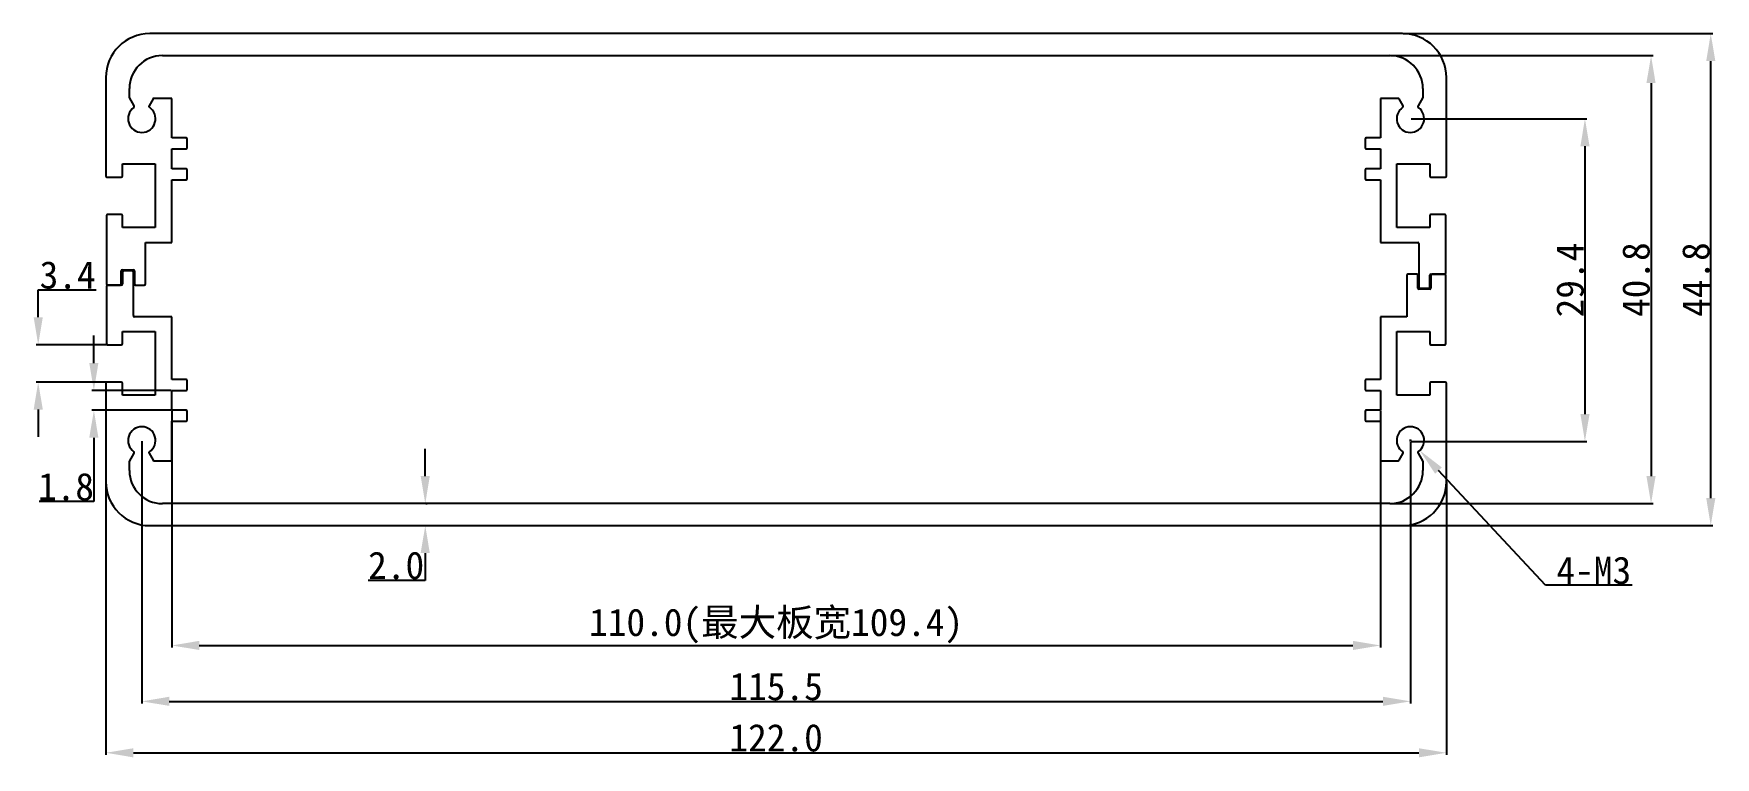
# Model space of a CAD drawing. Header units: inches. Extents: x 21727 to 21880, y 13104 to 13170.
import ezdxf

# ---------------------------------------------------------------- set-up
doc = ezdxf.new("R2010")
doc.units = ezdxf.units.IN
doc.header["$MEASUREMENT"] = 0
doc.layers.add('1', color=30, linetype='Continuous')
doc.styles.get("Standard").update_dxf_attribs({"font": 'simhei.ttf'})
doc.dimstyles.get("Standard").update_dxf_attribs({"dimtxt": 2.5, "dimasz": 2.5, "dimexe": 0.18, "dimexo": 0.0625, "dimgap": 0.09, "dimtad": 1, "dimtoh": 1, "dimdec": 1, "dimzin": 0, "dimdsep": 46, "dimtxsty": 'Standard', "dimcen": 0.09, "dimclrd": 256, "dimclre": 256, "dimclrt": 256, "dimadec": 0, "dimazin": 0, "dimtfac": 1, "dimtdec": 1, "dimtofl": 0, "dimtmove": 0, "dimatfit": 3, "dimfxl": 1, "dimtolj": 1, "dimtzin": 0, "dimarcsym": 0})

# ---------------------------------------------------------------- blocks, each defined once
blk = doc.blocks.new('*D1')
at = {"lineweight": -2}
for p, q in [((21733.38, 13128.71), (21733.38, 13103.9)), ((21855.38, 13128.71), (21855.38, 13103.9)), ((21735.88, 13104.08), (21852.88, 13104.08))]:
    blk.add_line(p, q, dxfattribs=at)
for points in [[(21735.88, 13104.49), (21735.88, 13103.66), (21733.38, 13104.08)], [(21852.88, 13104.49), (21852.88, 13103.66), (21855.38, 13104.08)]]:
    blk.add_solid(points)
at = {"layer": 'Defpoints', "color": 0}
for p in [(21733.38, 13128.77), (21855.38, 13128.77), (21855.38, 13104.08)]:
    blk.add_point(p, dxfattribs=at)
at = {"insert": (21794.38, 13105.43), "char_height": 2.5, "attachment_point": 5}
blk.add_mtext('\\A1;122.0', dxfattribs=at)
blk = doc.blocks.new('*D2')
at = {"lineweight": -2}
for p, q in [((21852.02, 13132.52), (21852.2, 13132.52)), ((21852.11, 13132.43), (21852.11, 13132.61)), ((21864.39, 13119.34), (21854.67, 13129.78)), ((21872.29, 13119.34), (21864.39, 13119.34))]:
    blk.add_line(p, q, dxfattribs=at)
blk.add_solid([(21854.97, 13130.06), (21854.36, 13129.49), (21852.96, 13131.61)])
at = {"layer": 'Defpoints', "color": 0}
for p in [(21852.11, 13132.52), (21852.96, 13131.61)]:
    blk.add_point(p, dxfattribs=at)
at = {"insert": (21868.8, 13120.68), "char_height": 2.5, "attachment_point": 5}
blk.add_mtext('\\A1;4-M3', dxfattribs=at)
blk = doc.blocks.new('*D3')
at = {"lineweight": -2}
for p, q in [((21736.65, 13132.46), (21736.65, 13108.58)), ((21852.11, 13132.37), (21852.11, 13108.58)), ((21739.15, 13108.76), (21849.61, 13108.76))]:
    blk.add_line(p, q, dxfattribs=at)
for points in [[(21739.15, 13109.18), (21739.15, 13108.35), (21736.65, 13108.76)], [(21849.61, 13109.18), (21849.61, 13108.35), (21852.11, 13108.76)]]:
    blk.add_solid(points)
at = {"layer": 'Defpoints', "color": 0}
for p in [(21736.65, 13132.52), (21852.11, 13132.43), (21852.11, 13108.76)]:
    blk.add_point(p, dxfattribs=at)
at = {"insert": (21794.38, 13110.1), "char_height": 2.5, "attachment_point": 5}
blk.add_mtext('\\A1;115.5', dxfattribs=at)
blk = doc.blocks.new('*D4')
at = {"layer": '1', "lineweight": -2}
for p, q in [((21739.38, 13135.21), (21739.38, 13113.67)), ((21849.38, 13135.21), (21849.38, 13113.67)), ((21741.88, 13113.85), (21846.88, 13113.85))]:
    blk.add_line(p, q, dxfattribs=at)
at = {"layer": '1'}
for points in [[(21741.88, 13114.27), (21741.88, 13113.44), (21739.38, 13113.85)], [(21846.88, 13114.27), (21846.88, 13113.44), (21849.38, 13113.85)]]:
    blk.add_solid(points, dxfattribs=at)
at = {"layer": 'Defpoints', "color": 0}
for p in [(21739.38, 13135.27), (21849.38, 13135.27), (21849.38, 13113.85)]:
    blk.add_point(p, dxfattribs=at)
at = {"layer": '1', "insert": (21794.38, 13115.63), "char_height": 2.5, "attachment_point": 5}
blk.add_mtext('\\A1;110.0(最大板宽109.4)', dxfattribs=at)
blk = doc.blocks.new('*D5')
at = {"lineweight": -2}
for p, q in [((21732.29, 13139.57), (21732.29, 13142.07)), ((21739.32, 13137.07), (21732.11, 13137.07)), ((21739.32, 13135.27), (21732.11, 13135.27)), ((21732.29, 13132.77), (21732.29, 13126.96)), ((21732.29, 13126.96), (21727.31, 13126.96))]:
    blk.add_line(p, q, dxfattribs=at)
for points in [[(21731.87, 13139.57), (21732.7, 13139.57), (21732.29, 13137.07)], [(21731.87, 13132.77), (21732.7, 13132.77), (21732.29, 13135.27)]]:
    blk.add_solid(points)
at = {"layer": 'Defpoints', "color": 0}
for p in [(21732.29, 13137.07), (21739.38, 13137.07), (21739.38, 13135.27)]:
    blk.add_point(p, dxfattribs=at)
at = {"insert": (21729.75, 13128.3), "char_height": 2.5, "attachment_point": 5}
blk.add_mtext('\\A1;1.8', dxfattribs=at)
blk = doc.blocks.new('*D6')
at = {"lineweight": -2}
for p, q in [((21727.22, 13143.74), (21727.22, 13146.24)), ((21727.22, 13146.24), (21732.5, 13146.24)), ((21733.47, 13141.24), (21727.04, 13141.24)), ((21733.42, 13137.84), (21727.04, 13137.84)), ((21727.22, 13135.34), (21727.22, 13132.84))]:
    blk.add_line(p, q, dxfattribs=at)
for points in [[(21726.81, 13143.74), (21727.64, 13143.74), (21727.22, 13141.24)], [(21726.81, 13135.34), (21727.64, 13135.34), (21727.22, 13137.84)]]:
    blk.add_solid(points)
at = {"layer": 'Defpoints', "color": 0}
for p in [(21727.22, 13141.24), (21733.53, 13141.24), (21733.48, 13137.84)]:
    blk.add_point(p, dxfattribs=at)
at = {"insert": (21729.9, 13147.58), "char_height": 2.5, "attachment_point": 5}
blk.add_mtext('\\A1;3.4', dxfattribs=at)
blk = doc.blocks.new('*D7')
at = {"lineweight": -2}
for p, q in [((21762.45, 13129.27), (21762.45, 13131.77)), ((21762.51, 13126.77), (21762.63, 13126.77)), ((21762.51, 13124.77), (21762.63, 13124.77)), ((21762.45, 13122.27), (21762.45, 13119.77)), ((21762.45, 13119.77), (21757.24, 13119.77))]:
    blk.add_line(p, q, dxfattribs=at)
for points in [[(21762.03, 13129.27), (21762.86, 13129.27), (21762.45, 13126.77)], [(21762.03, 13122.27), (21762.86, 13122.27), (21762.45, 13124.77)]]:
    blk.add_solid(points)
at = {"layer": 'Defpoints', "color": 0}
for p in [(21762.45, 13126.77), (21762.45, 13124.77), (21762.45, 13124.77)]:
    blk.add_point(p, dxfattribs=at)
at = {"insert": (21759.8, 13121.13), "char_height": 2.5, "attachment_point": 5}
blk.add_mtext('\\A1;2.0', dxfattribs=at)
blk = doc.blocks.new('*D8')
at = {"lineweight": -2}
for p, q in [((21851.44, 13169.57), (21879.62, 13169.57)), ((21879.44, 13127.27), (21879.44, 13167.07)), ((21851.44, 13124.77), (21879.62, 13124.77))]:
    blk.add_line(p, q, dxfattribs=at)
for points in [[(21879.03, 13167.07), (21879.86, 13167.07), (21879.44, 13169.57)], [(21879.03, 13127.27), (21879.86, 13127.27), (21879.44, 13124.77)]]:
    blk.add_solid(points)
at = {"layer": 'Defpoints', "color": 0}
for p in [(21851.38, 13169.57), (21879.44, 13169.57), (21851.38, 13124.77)]:
    blk.add_point(p, dxfattribs=at)
at = {"insert": (21878.1, 13147.17), "char_height": 2.5, "attachment_point": 5, "rotation": 90}
blk.add_mtext('\\A1;44.8', dxfattribs=at)
blk = doc.blocks.new('*D9')
at = {"lineweight": -2}
for p, q in [((21850.3, 13167.57), (21874.19, 13167.57)), ((21874.01, 13165.07), (21874.01, 13129.27)), ((21850.3, 13126.77), (21874.19, 13126.77))]:
    blk.add_line(p, q, dxfattribs=at)
for points in [[(21873.59, 13165.07), (21874.42, 13165.07), (21874.01, 13167.57)], [(21873.59, 13129.27), (21874.42, 13129.27), (21874.01, 13126.77)]]:
    blk.add_solid(points)
at = {"layer": 'Defpoints', "color": 0}
for p in [(21850.24, 13167.57), (21850.24, 13126.77), (21874.01, 13126.77)]:
    blk.add_point(p, dxfattribs=at)
at = {"insert": (21872.65, 13147.17), "char_height": 2.5, "attachment_point": 5, "rotation": 90}
blk.add_mtext('\\A1;40.8', dxfattribs=at)
blk = doc.blocks.new('*D10')
at = {"lineweight": -2}
for p, q in [((21852.17, 13161.82), (21868.17, 13161.82)), ((21867.99, 13159.32), (21867.99, 13134.93)), ((21852.17, 13132.43), (21868.17, 13132.43))]:
    blk.add_line(p, q, dxfattribs=at)
for points in [[(21867.58, 13159.32), (21868.41, 13159.32), (21867.99, 13161.82)], [(21867.58, 13134.93), (21868.41, 13134.93), (21867.99, 13132.43)]]:
    blk.add_solid(points)
at = {"layer": 'Defpoints', "color": 0}
for p in [(21852.11, 13161.82), (21852.11, 13132.43), (21867.99, 13132.43)]:
    blk.add_point(p, dxfattribs=at)
at = {"insert": (21866.65, 13147.13), "char_height": 2.5, "attachment_point": 5, "rotation": 90}
blk.add_mtext('\\A1;29.4', dxfattribs=at)

msp = doc.modelspace()

# ---------------------------------------------------------------- linework, layer by layer
for p, q in [((21794.38, 13169.57), (21737.38, 13169.57)), ((21851.38, 13169.57), (21794.38, 13169.57)), ((21738.52, 13167.57), (21794.38, 13167.57)), ((21794.38, 13167.57), (21850.24, 13167.57)), ((21733.38, 13165.57), (21733.38, 13156.6)), ((21735.52, 13163.74), (21735.52, 13164.57)), ((21853.24, 13164.57), (21853.24, 13163.74)), ((21855.38, 13156.6), (21855.38, 13165.57)), ((21735.96, 13162.98), (21735.52, 13163.74)), ((21737.67, 13163.62), (21737.31, 13163)), ((21739.38, 13163.67), (21737.75, 13163.67)), ((21739.38, 13160.07), (21739.38, 13163.67)), ((21851, 13163.67), (21849.38, 13163.67)), ((21849.38, 13163.67), (21849.38, 13160.07)), ((21851.45, 13163), (21851.09, 13163.62)), ((21853.24, 13163.74), (21852.8, 13162.98)), ((21740.68, 13160.07), (21739.38, 13160.07)), ((21740.78, 13159.17), (21740.78, 13159.97)), ((21847.98, 13159.97), (21847.98, 13159.17)), ((21849.38, 13160.07), (21848.08, 13160.07)), ((21739.38, 13157.27), (21739.38, 13159.07)), ((21739.38, 13159.07), (21740.68, 13159.07)), ((21848.08, 13159.07), (21849.38, 13159.07)), ((21849.38, 13159.07), (21849.38, 13157.27)), ((21734.88, 13156.6), (21734.88, 13157.7)), ((21734.88, 13157.7), (21737.88, 13157.7)), ((21737.88, 13157.7), (21737.88, 13151.9)), ((21740.68, 13157.27), (21739.38, 13157.27)), ((21740.78, 13156.37), (21740.78, 13157.17)), ((21847.98, 13157.17), (21847.98, 13156.37)), ((21849.38, 13157.27), (21848.08, 13157.27)), ((21850.88, 13151.9), (21850.88, 13157.7)), ((21850.88, 13157.7), (21853.88, 13157.7)), ((21853.88, 13157.7), (21853.88, 13156.6)), ((21733.48, 13156.5), (21734.78, 13156.5)), ((21739.38, 13150.55), (21739.38, 13156.27)), ((21739.38, 13156.27), (21740.68, 13156.27)), ((21848.08, 13156.27), (21849.38, 13156.27)), ((21849.38, 13156.27), (21849.38, 13150.55)), ((21853.98, 13156.5), (21855.28, 13156.5)), ((21733.43, 13153), (21733.43, 13146.77)), ((21734.78, 13153.1), (21733.53, 13153.1)), ((21734.88, 13151.9), (21734.88, 13153)), ((21853.88, 13153), (21853.88, 13151.9)), ((21855.23, 13153.1), (21853.98, 13153.1)), ((21855.33, 13147.77), (21855.33, 13153)), ((21737.88, 13151.9), (21734.88, 13151.9)), ((21736.98, 13146.77), (21736.98, 13150.55)), ((21736.98, 13150.55), (21739.38, 13150.55)), ((21849.38, 13150.55), (21852.78, 13150.55)), ((21853.88, 13151.9), (21850.88, 13151.9)), ((21852.88, 13150.45), (21852.88, 13146.49)), ((21734.78, 13146.77), (21734.78, 13147.96)), ((21734.88, 13148.06), (21735.88, 13148.06)), ((21734.88, 13147.86), (21734.88, 13146.77)), ((21735.78, 13147.96), (21734.98, 13147.96)), ((21735.88, 13143.89), (21735.88, 13147.86)), ((21735.98, 13147.96), (21735.98, 13146.77)), ((21851.78, 13147.57), (21851.78, 13143.79)), ((21852.68, 13147.67), (21851.88, 13147.67)), ((21852.78, 13146.39), (21852.78, 13147.57)), ((21853.88, 13146.49), (21853.88, 13147.57)), ((21853.98, 13147.67), (21855.23, 13147.67)), ((21853.98, 13147.57), (21853.98, 13146.39)), ((21855.23, 13147.67), (21854.08, 13147.67)), ((21855.33, 13141.34), (21855.33, 13147.57)), ((21733.43, 13146.57), (21733.43, 13141.34)), ((21734.78, 13146.67), (21733.53, 13146.67)), ((21733.53, 13146.67), (21734.68, 13146.67)), ((21736.08, 13146.67), (21736.88, 13146.67)), ((21853.88, 13146.29), (21852.88, 13146.29)), ((21852.98, 13146.39), (21853.78, 13146.39)), ((21739.38, 13143.79), (21735.98, 13143.79)), ((21739.38, 13138.07), (21739.38, 13143.79)), ((21851.78, 13143.79), (21849.38, 13143.79)), ((21849.38, 13143.79), (21849.38, 13138.07)), ((21734.88, 13141.34), (21734.88, 13142.44)), ((21734.88, 13142.44), (21737.88, 13142.44)), ((21737.88, 13142.44), (21737.88, 13136.64)), ((21850.88, 13136.64), (21850.88, 13142.44)), ((21850.88, 13142.44), (21853.88, 13142.44)), ((21853.88, 13142.44), (21853.88, 13141.34)), ((21733.53, 13141.24), (21734.78, 13141.24)), ((21853.98, 13141.24), (21855.23, 13141.24)), ((21733.38, 13137.74), (21733.38, 13128.77)), ((21734.78, 13137.84), (21733.48, 13137.84)), ((21734.88, 13136.64), (21734.88, 13137.74)), ((21740.68, 13138.07), (21739.38, 13138.07)), ((21739.38, 13135.27), (21739.38, 13137.07)), ((21739.38, 13137.07), (21740.68, 13137.07)), ((21740.78, 13137.17), (21740.78, 13137.97)), ((21847.98, 13137.97), (21847.98, 13137.17)), ((21849.38, 13138.07), (21848.08, 13138.07)), ((21848.08, 13137.07), (21849.38, 13137.07)), ((21849.38, 13137.07), (21849.38, 13135.27)), ((21853.88, 13137.74), (21853.88, 13136.64)), ((21855.28, 13137.84), (21853.98, 13137.84)), ((21855.38, 13128.77), (21855.38, 13137.74)), ((21737.88, 13136.64), (21734.88, 13136.64)), ((21740.68, 13135.27), (21739.38, 13135.27)), ((21849.38, 13135.27), (21848.08, 13135.27)), ((21853.88, 13136.64), (21850.88, 13136.64)), ((21739.38, 13130.67), (21739.38, 13134.27)), ((21739.38, 13134.27), (21740.68, 13134.27)), ((21740.78, 13134.37), (21740.78, 13135.17)), ((21847.98, 13135.17), (21847.98, 13134.37)), ((21848.08, 13134.27), (21849.38, 13134.27)), ((21849.38, 13134.27), (21849.38, 13130.67)), ((21735.52, 13130.6), (21735.96, 13131.37)), ((21737.31, 13131.35), (21737.67, 13130.72)), ((21737.75, 13130.67), (21739.38, 13130.67)), ((21849.38, 13130.67), (21851, 13130.67)), ((21851.09, 13130.72), (21851.45, 13131.35)), ((21852.8, 13131.37), (21853.24, 13130.6)), ((21735.52, 13129.77), (21735.52, 13130.6)), ((21853.24, 13130.6), (21853.24, 13129.77)), ((21794.38, 13126.77), (21738.52, 13126.77)), ((21850.24, 13126.77), (21794.38, 13126.77)), ((21737.38, 13124.77), (21794.38, 13124.77)), ((21794.38, 13124.77), (21851.38, 13124.77))]:
    msp.add_line(p, q)
for centre, radius, start, end in [((21737.38, 13165.57), 4, 90, 180), ((21851.38, 13165.57), 4, 0, 90), ((21738.52, 13164.57), 3, 90, 180), ((21850.24, 13164.57), 3, 360, 90), ((21736.65, 13161.82), 1.25, 124.9456, 56.4489), ((21735.87, 13162.93), 0.1, 304.9456, 30.0003), ((21737.39, 13162.95), 0.1, 149.9998, 236.4489), ((21737.75, 13163.57), 0.1, 90, 150), ((21852.11, 13161.82), 1.25, 123.5511, 55.0544), ((21851, 13163.57), 0.1, 30, 90), ((21851.36, 13162.95), 0.1, 303.5511, 30.0002), ((21852.88, 13162.93), 0.1, 149.9997, 235.0544), ((21740.68, 13159.97), 0.1, 0, 90), ((21848.08, 13159.97), 0.1, 90, 180), ((21740.68, 13159.17), 0.1, 270, 0), ((21848.08, 13159.17), 0.1, 180, 270), ((21740.68, 13157.17), 0.1, 0, 90), ((21848.08, 13157.17), 0.1, 90, 180), ((21733.48, 13156.6), 0.1, 180, 270), ((21734.78, 13156.6), 0.1, 270, 0), ((21740.68, 13156.37), 0.1, 270, 360), ((21848.08, 13156.37), 0.1, 180, 270), ((21853.98, 13156.6), 0.1, 180, 270), ((21855.28, 13156.6), 0.1, 270, 0), ((21733.53, 13153), 0.1, 90, 180), ((21734.78, 13153), 0.1, 360, 90), ((21853.98, 13153), 0.1, 90, 180), ((21855.23, 13153), 0.1, 0, 90), ((21852.78, 13150.45), 0.1, 360, 90), ((21734.88, 13147.96), 0.1, 90, 180), ((21734.98, 13147.86), 0.1, 90, 180), ((21735.78, 13147.86), 0.1, 0, 90), ((21735.88, 13147.96), 0.1, 0, 90), ((21851.88, 13147.57), 0.1, 90, 180), ((21852.68, 13147.57), 0.1, 0, 90), ((21853.98, 13147.57), 0.1, 90, 180), ((21854.08, 13147.57), 0.1, 90, 180), ((21855.23, 13147.77), 0.1, 270, 0), ((21855.23, 13147.57), 0.1, 360, 90), ((21733.53, 13146.77), 0.1, 180, 270), ((21733.53, 13146.57), 0.1, 90, 180), ((21734.68, 13146.77), 0.1, 270, 0), ((21734.78, 13146.77), 0.1, 270, 0), ((21736.08, 13146.77), 0.1, 180, 270), ((21736.88, 13146.77), 0.1, 270, 0), ((21852.88, 13146.39), 0.1, 180, 270), ((21852.98, 13146.49), 0.1, 180, 270), ((21853.78, 13146.49), 0.1, 270, 0), ((21853.88, 13146.39), 0.1, 270, 0), ((21735.98, 13143.89), 0.1, 180, 270), ((21733.53, 13141.34), 0.1, 180, 270), ((21734.78, 13141.34), 0.1, 270, 0), ((21853.98, 13141.34), 0.1, 180, 270), ((21855.23, 13141.34), 0.1, 270, 0), ((21733.48, 13137.74), 0.1, 90, 180), ((21734.78, 13137.74), 0.1, 360, 90), ((21740.68, 13137.97), 0.1, 0, 90), ((21740.68, 13137.17), 0.1, 270, 360), ((21848.08, 13137.97), 0.1, 90, 180), ((21848.08, 13137.17), 0.1, 180, 270), ((21853.98, 13137.74), 0.1, 90, 180), ((21855.28, 13137.74), 0.1, 360, 90), ((21740.68, 13135.17), 0.1, 0, 90), ((21848.08, 13135.17), 0.1, 90, 180), ((21736.65, 13132.52), 1.25, 303.5511, 235.0544), ((21740.68, 13134.37), 0.1, 270, 0), ((21848.08, 13134.37), 0.1, 180, 270), ((21852.11, 13132.52), 1.25, 304.9456, 236.4489), ((21735.87, 13131.42), 0.1, 329.9997, 55.0544), ((21737.39, 13131.4), 0.1, 123.5511, 210.0002), ((21737.75, 13130.77), 0.1, 210, 270), ((21851, 13130.77), 0.1, 270, 330), ((21851.36, 13131.4), 0.1, 329.9998, 56.4489), ((21852.88, 13131.42), 0.1, 124.9456, 210.0003), ((21738.52, 13129.77), 3, 180, 270), ((21850.24, 13129.77), 3, 270, 0), ((21737.38, 13128.77), 4, 180, 270), ((21851.38, 13128.77), 4, 270, 0)]:
    msp.add_arc(centre, radius, start, end)

# ---------------------------------------------------------------- dimensions: what is measured, and where the dimension line sits
for base, p1, p2, angle, picture, middle in [((21879.44, 13169.57), (21851.38, 13124.77), (21851.38, 13169.57), 90, '*D8', (21878.1, 13147.17)), ((21874.01, 13126.77), (21850.24, 13167.57), (21850.24, 13126.77), 90, '*D9', (21872.65, 13147.17)), ((21867.99, 13132.43), (21852.11, 13161.82), (21852.11, 13132.43), 90, '*D10', (21866.65, 13147.13)), ((21727.22, 13141.24), (21733.48, 13137.84), (21733.53, 13141.24), 270, '*D6', (21729.9, 13147.58)), ((21762.45, 13124.77), (21762.45, 13126.77), (21762.45, 13124.77), 270, '*D7', (21759.8, 13121.13))]:
    dim = msp.add_linear_dim(base=base, p1=p1, p2=p2, angle=angle, dimstyle='Standard')
    dim.commit()
    dim.dimension.update_dxf_attribs({"geometry": picture, "text_midpoint": middle})
dim = msp.add_linear_dim(base=(21732.29, 13137.07), p1=(21739.38, 13135.27), p2=(21739.38, 13137.07), angle=90, dimstyle='Standard')
dim.commit()
dim.dimension.update_dxf_attribs({"geometry": '*D5', "text_midpoint": (21729.75, 13126.96), "dimtype": 160})
for base, p1, p2, picture, middle in [((21852.11, 13108.76), (21736.65, 13132.52), (21852.11, 13132.43), '*D3', (21794.38, 13108.76)), ((21855.38, 13104.08), (21733.38, 13128.77), (21855.38, 13128.77), '*D1', (21794.38, 13104.08))]:
    dim = msp.add_linear_dim(base=base, p1=p1, p2=p2, dimstyle='Standard')
    dim.commit()
    dim.dimension.update_dxf_attribs({"geometry": picture, "text_midpoint": middle, "dimtype": 160})
dim = msp.add_radius_dim(center=(21852.11, 13132.52), mpoint=(21852.96, 13131.61), text='4-M3', dimstyle='Standard')
dim.commit()
dim.dimension.update_dxf_attribs({"geometry": '*D2', "text_midpoint": (21868.8, 13119.34), "dimtype": 164})
at = {"layer": '1'}
dim = msp.add_linear_dim(base=(21849.38, 13113.85), p1=(21739.38, 13135.27), p2=(21849.38, 13135.27), angle=180, text='<>(最大板宽109.4)', dimstyle='Standard', override={"dimgap": 0.09, "dimtol": 0, "dimlim": 0, "dimtp": 0.2}, dxfattribs=at)
dim.commit()
dim.dimension.update_dxf_attribs({"geometry": '*D4', "text_midpoint": (21794.38, 13113.85), "dimtype": 160})

doc.saveas('drawing.dxf')
